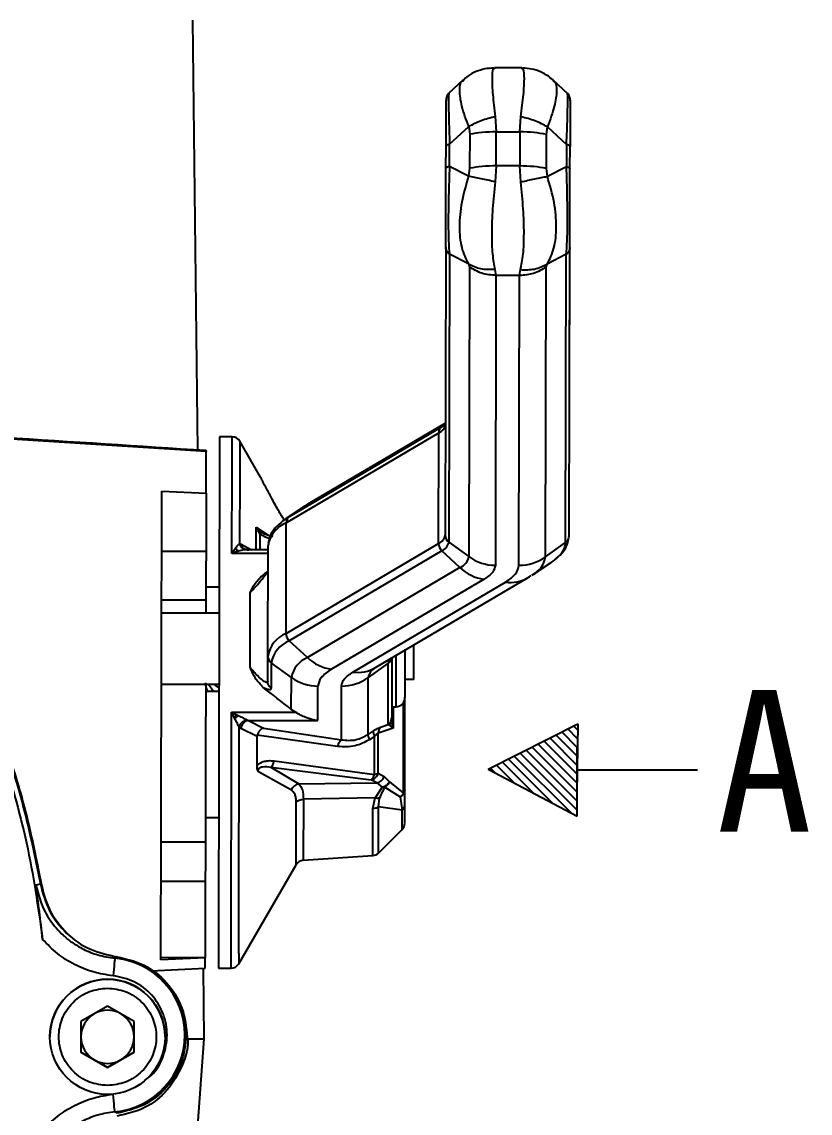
# Model space of a CAD drawing. Header units: millimetres. Extents: x 2223 to 4172, y 741 to 2119.
# Drawn here: x 2930.4 to 3019.4, y 1844.3 to 1967.5 of the extents above; entities that cross this region are included whole.
import ezdxf

# ---------------------------------------------------------------- set-up
doc = ezdxf.new("R2010")
doc.units = ezdxf.units.MM
doc.layers.add('AM_5', color=3, linetype='Continuous', lineweight=25)
doc.layers.add('文字', color=7, linetype='Continuous', lineweight=13)
doc.layers.add('layer 1', color=7, linetype='Continuous')
doc.styles.add('SLDTEXTSTYLE1', font='txt.shx', dxfattribs={"width": 0.7, "bigfont": 'gbcbig.shx'})
doc.styles.add('STYLE1', font='txt.shx', dxfattribs={"width": 0.8, "height": 3, "bigfont": 'hzdx.shx'})
doc.dimstyles.new('SLDDIMSTYLE12$0', dxfattribs={"dimtxt": 12, "dimasz": 10, "dimexe": 0, "dimexo": 0.0625, "dimgap": 0.875, "dimtad": 1, "dimdec": 1, "dimlfac": 1.8, "dimrnd": 1e-09, "dimzin": 12, "dimdsep": 46, "dimtxsty": 'SLDTEXTSTYLE1', "dimcen": 0.09, "dimdle": 8.16, "dimclrd": 3, "dimclre": 3, "dimadec": 0, "dimazin": 3, "dimtfac": 1, "dimtdec": 1, "dimtofl": 0, "dimtmove": 0, "dimatfit": 3, "dimfxl": 0, "dimfrac": 2, "dimtolj": 1, "dimlwd": 5, "dimlwe": 5, "dimarcsym": 0})

# ---------------------------------------------------------------- blocks, each defined once
blk = doc.blocks.new('*D44')
at = {"layer": 'AM_5', "color": 3, "lineweight": 5, "transparency": 16777216}
blk.add_line((2891.34, 2051.44), (3075.23, 2051.44), dxfattribs=at)
at = {"layer": 'AM_5', "color": 3, "linetype": 'Continuous', "lineweight": 5, "transparency": 16777216}
for p, q in [((3075.23, 2041.44), (3075.23, 1762.7)), ((2938.41, 1752.7), (3075.23, 1752.7))]:
    blk.add_line(p, q, dxfattribs=at)
at = {"layer": 'AM_5', "color": 3, "transparency": 16777216}
for points in [[(3073.57, 2041.44), (3076.9, 2041.44), (3075.23, 2051.44)], [(3073.57, 1762.7), (3076.9, 1762.7), (3075.23, 1752.7)]]:
    blk.add_solid(points, dxfattribs=at)
at = {"layer": 'Defpoints', "color": 0, "transparency": 16777216}
for p in [(2891.28, 2051.44), (2938.35, 1752.7), (3075.23, 1752.7)]:
    blk.add_point(p, dxfattribs=at)
at = {"layer": 'AM_5', "color": 0, "transparency": 16777216, "insert": (3068.36, 1902.07), "char_height": 12, "attachment_point": 5, "rotation": 90, "style": 'SLDTEXTSTYLE1'}
blk.add_mtext('\\A1;350', dxfattribs=at)

msp = doc.modelspace()

# ---------------------------------------------------------------- hatches: boundary and pattern name
at = {"layer": 'layer 1'}
h = msp.add_hatch(dxfattribs=at)
h.set_pattern_fill('ANSI31', color=256, scale=0.225, angle=90)
h.set_pattern_definition([(135, (1783.48094, -5234.5504), (-0.50513941, -0.50513941), [])])
h.paths.add_polyline_path([(2993.152, 1888.264), (2983.045, 1883.121), (2993.081, 1877.842), (2993.081, 1883.053)])

# ---------------------------------------------------------------- linework, layer by layer
at = {"color": 7, "linetype": 'Continuous', "lineweight": 25}
for p, q in [((2950.238, 1919.161), (2949.706, 1967.68)), ((2983.761, 1962.233), (2983.674, 1962.18)), ((2986.829, 1962.326), (2983.761, 1962.333)), ((2986.918, 1962.172), (2986.829, 1962.227)), ((2980.198, 1960.946), (2978.557, 1959.43)), ((2980.188, 1960.86), (2980.248, 1960.888)), ((2990.335, 1960.863), (2990.4, 1960.833)), ((2992.023, 1959.399), (2990.387, 1960.923)), ((2983.837, 1956.803), (2983.946, 1955.089)), ((2986.613, 1955.083), (2986.729, 1956.796)), ((2978.677, 1953.683), (2980.835, 1955.677)), ((2980.835, 1955.677), (2980.946, 1954.82)), ((2989.612, 1954.801), (2989.727, 1955.658)), ((2989.727, 1955.658), (2991.877, 1953.655)), ((2980.946, 1954.82), (2980.937, 1950.975)), ((2983.938, 1951.244), (2983.946, 1955.089)), ((2983.946, 1955.089), (2986.613, 1955.083)), ((2986.613, 1955.083), (2986.605, 1951.238)), ((2989.604, 1950.956), (2989.612, 1954.801)), ((2978.271, 1950.964), (2978.276, 1953.463)), ((2978.671, 1951.184), (2978.677, 1953.683)), ((2991.877, 1953.655), (2991.871, 1951.156)), ((2992.271, 1950.934), (2992.276, 1953.434)), ((2980.823, 1950.072), (2978.671, 1951.184)), ((2980.937, 1950.975), (2980.823, 1950.072)), ((2983.938, 1951.244), (2983.821, 1949.437)), ((2986.605, 1951.238), (2983.938, 1951.244)), ((2986.713, 1949.431), (2986.605, 1951.238)), ((2989.715, 1950.053), (2989.604, 1950.956)), ((2991.871, 1951.156), (2989.715, 1950.053)), ((2992.246, 1939.285), (2992.264, 1947.888)), ((2978.252, 1942.059), (2978.182, 1909.54)), ((2992.182, 1909.51), (2992.252, 1942.029)), ((2978.65, 1941.289), (2978.581, 1908.77)), ((2980.802, 1940.176), (2978.65, 1941.289)), ((2991.85, 1941.261), (2989.694, 1940.157)), ((2991.78, 1908.741), (2991.85, 1941.261)), ((2980.802, 1940.176), (2980.914, 1939.842)), ((2980.914, 1939.842), (2980.844, 1907.131)), ((2983.8, 1939.542), (2983.911, 1938.875)), ((2986.578, 1938.869), (2986.692, 1939.536)), ((2989.51, 1907.112), (2989.58, 1939.824)), ((2989.58, 1939.824), (2989.694, 1940.157)), ((2983.911, 1938.875), (2983.842, 1906.163)), ((2986.578, 1938.869), (2983.911, 1938.875)), ((2986.508, 1906.157), (2986.578, 1938.869)), ((2992.242, 1937.522), (2992.245, 1938.958)), ((2992.241, 1937.082), (2992.241, 1937.112)), ((2992.237, 1935.147), (2992.24, 1936.738)), ((2992.23, 1932.106), (2992.235, 1934.414)), ((2992.226, 1930.171), (2992.23, 1931.762)), ((2978.209, 1922.209), (2962.66, 1913.039)), ((2978.209, 1922.215), (2962.831, 1913.146)), ((2977.825, 1921.829), (2978.209, 1922.084)), ((2978.204, 1921.959), (2978.209, 1922.036)), ((2951.202, 1918.987), (2906.154, 1921.886)), ((2960.237, 1910.951), (2977.461, 1921.108)), ((2960.602, 1911.672), (2977.825, 1921.829)), ((2977.434, 1908.611), (2977.461, 1921.108)), ((2977.971, 1921.92), (2977.825, 1921.829)), ((2978.122, 1921.954), (2978.063, 1921.984)), ((2954.129, 1920.67), (2952.706, 1920.673)), ((2957.33, 1916.101), (2954.988, 1920.178)), ((2946.193, 1914.512), (2951.192, 1914.286)), ((2951.192, 1914.286), (2951.178, 1907.711)), ((2962.325, 1912.829), (2960.227, 1911.439)), ((2960.602, 1911.672), (2962.66, 1913.039)), ((2962.66, 1913.039), (2962.325, 1912.829)), ((2962.829, 1913.144), (2962.466, 1912.896)), ((2962.66, 1913.039), (2962.831, 1913.146)), ((2960.211, 1898.454), (2960.237, 1910.951)), ((2960.227, 1911.439), (2960.602, 1911.672)), ((2956.833, 1907.914), (2956.839, 1910.473)), ((2956.839, 1910.473), (2956.973, 1910.154)), ((2957.034, 1910.211), (2956.839, 1910.473)), ((2956.839, 1910.473), (2958.31, 1909.497)), ((2956.973, 1910.154), (2957.034, 1910.211)), ((2956.973, 1910.154), (2957.271, 1909.71)), ((2957.422, 1909.857), (2957.034, 1910.211)), ((2957.271, 1909.71), (2957.267, 1907.913)), ((2954.969, 1908.603), (2955.153, 1908.532)), ((2955.153, 1908.532), (2956.316, 1907.915)), ((2958.734, 1909.369), (2957.742, 1909.669)), ((2960.211, 1898.454), (2977.434, 1908.611)), ((2978.581, 1908.77), (2980.844, 1907.131)), ((2989.51, 1907.112), (2991.78, 1908.741)), ((2951.178, 1907.711), (2946.178, 1907.721)), ((2954.101, 1907.48), (2954.478, 1908.056)), ((2954.853, 1907.756), (2954.101, 1907.48)), ((2958.178, 1907.471), (2954.101, 1907.48)), ((2955.451, 1907.987), (2955.513, 1907.976)), ((2955.558, 1907.907), (2955.462, 1907.983)), ((2955.833, 1907.911), (2955.555, 1907.898)), ((2958.179, 1907.911), (2955.71, 1907.916)), ((2956.017, 1907.877), (2955.833, 1907.911)), ((2958.153, 1895.901), (2958.18, 1908.398)), ((2977.795, 1907.795), (2960.572, 1897.638)), ((2979.846, 1905.893), (2977.795, 1907.795)), ((2988.037, 1905.078), (2990.135, 1906.469)), ((2979.846, 1905.893), (2962.623, 1895.736)), ((2987.531, 1904.763), (2987.896, 1905.011)), ((2987.531, 1904.761), (2987.702, 1904.869)), ((2987.955, 1905.024), (2988.037, 1905.078)), ((2952.67, 1903.673), (2951.17, 1903.676)), ((2982.563, 1904.577), (2965.34, 1894.42)), ((2967.757, 1894.105), (2984.981, 1904.262)), ((2970.307, 1894.605), (2987.531, 1904.761)), ((2951.166, 1902.217), (2946.166, 1902.227)), ((2951.166, 1902.217), (2951.163, 1900.74)), ((2952.663, 1900.736), (2946.063, 1900.751)), ((2962.623, 1895.736), (2960.572, 1897.638)), ((2974.559, 1897.112), (2974.656, 1897.111)), ((2974.647, 1893.244), (2974.656, 1897.111)), ((2958.147, 1893.049), (2958.153, 1895.901)), ((2958.551, 1895.132), (2958.545, 1892.279)), ((2960.814, 1893.493), (2958.551, 1895.132)), ((2971.751, 1895.103), (2969.481, 1893.474)), ((2971.736, 1888.181), (2971.751, 1895.103)), ((2972.153, 1895.693), (2972.141, 1890.447)), ((2972.641, 1890.194), (2972.653, 1895.988)), ((2946.046, 1892.751), (2952.646, 1892.736)), ((2960.807, 1889.892), (2960.814, 1893.493)), ((2963.804, 1888.635), (2963.812, 1892.525)), ((2966.466, 1886.454), (2966.479, 1892.519)), ((2969.467, 1887.048), (2969.481, 1893.474)), ((2974.647, 1893.244), (2973.647, 1893.246)), ((2952.644, 1891.913), (2951.144, 1891.916)), ((2972.141, 1890.447), (2972.138, 1888.949)), ((2972.141, 1890.195), (2972.641, 1890.194)), ((2972.295, 1890.26), (2972.289, 1887.77)), ((2973.466, 1880.439), (2973.488, 1890.659)), ((2954, 1860.67), (2954.062, 1889.58)), ((2954.062, 1889.58), (2961.272, 1889.565)), ((2954.35, 1889.004), (2954.062, 1889.58)), ((2954.062, 1889.58), (2954.639, 1889.283)), ((2954.437, 1888.831), (2954.35, 1889.004)), ((2954.639, 1889.283), (2954.813, 1889.194)), ((2961.272, 1889.565), (2960.807, 1889.892)), ((2972.138, 1888.949), (2972.138, 1888.675)), ((2955.108, 1887.743), (2954.924, 1887.868)), ((2956.943, 1886.809), (2955.108, 1887.743)), ((2955.792, 1888.716), (2955.976, 1888.651)), ((2955.976, 1888.651), (2957.656, 1887.776)), ((2955.976, 1888.651), (2963.804, 1888.635)), ((2957.656, 1887.776), (2966.466, 1886.454)), ((2972.289, 1887.77), (2970.632, 1887.222)), ((2970.88, 1887.896), (2971.736, 1888.181)), ((2971.736, 1888.181), (2971.868, 1888.088)), ((2971.868, 1888.088), (2972.289, 1887.77)), ((2972.128, 1888.555), (2972.111, 1888.732)), ((2972.148, 1888.459), (2972.12, 1888.517)), ((2972.175, 1888.454), (2972.138, 1888.675)), ((2972.289, 1887.77), (2972.175, 1888.454)), ((2956.936, 1883.532), (2956.943, 1886.809)), ((2956.966, 1886.981), (2956.943, 1886.809)), ((2966.032, 1885.7), (2956.966, 1886.981)), ((2969.467, 1887.048), (2970.051, 1887.443)), ((2970.217, 1886.847), (2969.634, 1886.467)), ((2970.208, 1882.533), (2970.217, 1886.847)), ((2958.881, 1884.074), (2970.208, 1882.533)), ((2960.824, 1880.776), (2957.089, 1882.847)), ((2958.482, 1883.351), (2961.657, 1881.478)), ((2958.482, 1883.351), (2969.81, 1881.946)), ((2970.622, 1882.685), (2971.287, 1882.297)), ((2961.657, 1881.478), (2970.474, 1881.582)), ((2970.474, 1881.582), (2969.81, 1881.946)), ((2970.474, 1881.582), (2971.083, 1881.114)), ((2971.287, 1882.297), (2971.879, 1881.702)), ((2971.879, 1881.702), (2973.466, 1880.439)), ((2971.083, 1881.114), (2970.265, 1879.889)), ((2971.366, 1881.123), (2971.227, 1881.108)), ((2971.366, 1881.123), (2973.086, 1880.011)), ((2973.617, 1879.119), (2973.621, 1880.807)), ((2961.359, 1872.356), (2961.374, 1879.437)), ((2962.171, 1879.741), (2962.156, 1872.852)), ((2970.265, 1879.889), (2962.171, 1879.741)), ((2970.018, 1878.703), (2970.265, 1879.889)), ((2970.655, 1878.903), (2970.78, 1879.862)), ((2973.323, 1878.52), (2970.655, 1878.903)), ((2973.086, 1880.011), (2973.323, 1878.52)), ((2951.114, 1877.676), (2952.614, 1877.673)), ((2973.319, 1876.889), (2973.323, 1878.52)), ((2973.318, 1876.336), (2973.319, 1876.889)), ((2970.644, 1873.673), (2973.318, 1876.336)), ((2946.108, 1874.941), (2951.108, 1874.93)), ((2970.644, 1873.673), (2970.646, 1874.33)), ((2962.156, 1872.852), (2970.009, 1873.384)), ((2954.867, 1861.168), (2961.359, 1872.356)), ((2951.099, 1870.455), (2946.099, 1870.466)), ((2951.099, 1870.455), (2951.08, 1861.853)), ((2932.481, 1870.157), (2931.964, 1870.037)), ((2932.605, 1870.044), (2932.605, 1870.044)), ((2941.132, 1861.954), (2940.882, 1861.805)), ((2951.08, 1861.853), (2946.08, 1861.864)), ((2951.08, 1861.853), (2946.08, 1861.612)), ((2952.58, 1861.835), (2952.578, 1860.673)), ((2954.87, 1862.311), (2954.867, 1861.168)), ((2944.997, 1860.37), (2951.078, 1860.676)), ((2950.966, 1852.677), (2950.878, 1860.666)), ((2952.578, 1860.673), (2954, 1860.67)), ((2940.061, 1856.387), (2937.061, 1854.655)), ((2943.061, 1854.655), (2940.061, 1856.387)), ((2937.061, 1854.655), (2937.061, 1851.191)), ((2943.061, 1851.191), (2943.061, 1854.655)), ((2933.561, 1852.93), (2933.561, 1852.93)), ((2946.561, 1852.916), (2946.561, 1852.916)), ((2947.037, 1798.162), (2950.966, 1852.677)), ((2949.061, 1852.895), (2949.061, 1852.895)), ((2937.061, 1851.191), (2940.061, 1849.459)), ((2938.561, 1850.325), (2937.061, 1851.191)), ((2940.061, 1849.459), (2943.061, 1851.191)), ((2943.061, 1851.191), (2941.561, 1850.325)), ((2940.061, 1849.459), (2938.561, 1850.325)), ((2941.561, 1850.325), (2940.061, 1849.459)), ((2940.061, 1849.459), (2940.061, 1849.459)), ((2941.132, 1844.303), (2940.882, 1844.452))]:
    msp.add_line(p, q, dxfattribs=at)
at = {"color": 7, "linetype": 'Continuous', "lineweight": 25, "flags": 128}
for points in [[(2978.086, 1922.001), (2978.007, 1921.945), (2977.971, 1921.92)], [(2952.706, 1920.673), (2952.706, 1920.641), (2952.705, 1920.317), (2952.704, 1919.646), (2952.702, 1918.634), (2952.699, 1917.295), (2952.695, 1915.644), (2952.691, 1913.7), (2952.686, 1911.486), (2952.681, 1909.028), (2952.675, 1906.355), (2952.669, 1903.498), (2952.663, 1900.491), (2952.656, 1897.368), (2952.649, 1894.167), (2952.642, 1890.925), (2952.635, 1887.68), (2952.629, 1884.47), (2952.622, 1881.333), (2952.615, 1878.306), (2952.609, 1875.423), (2952.603, 1872.719), (2952.598, 1870.226), (2952.593, 1867.972), (2952.589, 1865.985), (2952.585, 1864.287), (2952.582, 1862.898), (2952.58, 1861.835)], [(2959.899, 1911.207), (2960.134, 1911.376), (2960.227, 1911.439)], [(2992.155, 1909.289), (2992.175, 1909.398), (2992.182, 1909.51)], [(2972.133, 1895.681), (2972.126, 1895.651), (2972.122, 1895.635)], [(2952.154, 1891.914), (2951.877, 1892.145), (2951.427, 1892.739)], [(2970.622, 1882.685), (2970.623, 1883.231), (2970.625, 1883.785), (2970.626, 1884.344), (2970.627, 1884.91), (2970.628, 1885.481), (2970.63, 1886.057), (2970.631, 1886.638), (2970.632, 1887.222)], [(2940.882, 1861.805), (2940.878, 1861.761), (2940.867, 1861.644), (2940.849, 1861.458), (2940.825, 1861.21), (2940.797, 1860.91), (2940.765, 1860.568), (2940.73, 1860.199), (2940.694, 1859.814)], [(2948.986, 1852.681), (2949.196, 1852.68), (2950.178, 1852.678), (2950.769, 1852.677), (2950.966, 1852.677)], [(2940.882, 1844.452), (2940.878, 1844.496), (2940.867, 1844.613), (2940.849, 1844.8), (2940.825, 1845.047), (2940.797, 1845.348), (2940.765, 1845.689), (2940.73, 1846.059), (2940.694, 1846.443)]]:
    msp.add_lwpolyline(points, dxfattribs=at)
at = {"color": 7, "linetype": 'Continuous', "lineweight": 25}
msp.add_circle((2940.061, 1852.923), 6.5, dxfattribs=at)
for centre, radius, start, end in [((2978.314, 1921.13), 0.854, 124.96394, 181.4796), ((2976.952, 1922.302), 1.298, 293.08147, 344.71047), ((2954.126, 1919.67), 1, 29.87752, 88.78166), ((2961.525, 1907.807), 3.397, 112.27537, 169.98802), ((2961.091, 1910.973), 0.854, 124.96424, 181.47959), ((2976.966, 1909.754), 1.235, 292.27534, 349.98804), ((2978.558, 1908.62), 1.124, 180.45492, 227.25342), ((2977.303, 1908.995), 1.297, 292.27555, 349.98754), ((2979.132, 1909.543), 0.95, 180.20287, 234.51476), ((2989.503, 1908.88), 2.281, 310.49638, 356.50834), ((2991.228, 1909.521), 0.956, 305.32842, 345.9426), ((2979.222, 1907.417), 1.647, 292.27534, 349.98804), ((2983.843, 1911.296), 5.133, 234.24005, 269.98181), ((2986.529, 1911.29), 5.133, 269.77321, 305.51496), ((2986.761, 1907.553), 2.785, 297.28452, 350.89381), ((2987.058, 1911.207), 5.649, 303.00168, 314.03972), ((2983.272, 1909.504), 4.978, 226.51011, 261.8155), ((2985.534, 1908.196), 3.973, 261.99352, 300.1682), ((2961.498, 1895.311), 3.397, 112.27534, 169.98804), ((2961.836, 1894.552), 3.335, 112.27534, 169.98804), ((2961.334, 1898.463), 1.124, 180.45496, 227.25325), ((2959.103, 1895.905), 0.95, 180.20285, 234.51412), ((2963.754, 1892.974), 2.985, 112.27534, 169.98804), ((2966.049, 1899.348), 4.978, 226.51012, 261.8155), ((2971.195, 1895.886), 0.96, 305.41486, 344.83941), ((2972.529, 1895.078), 0.779, 142.71658, 178.13099), ((2968.311, 1898.04), 3.973, 261.99352, 300.1682), ((2971.009, 1893.227), 1.547, 116.74671, 170.79661), ((2963.814, 1897.658), 5.133, 234.24006, 269.98181), ((2966.499, 1897.652), 5.133, 269.77306, 305.51487), ((2972.643, 1891.194), 1, 269.87751, 359.87751), ((2971.572, 1887.259), 0.941, 137.39243, 182.2552), ((2972.613, 1877.044), 1, 314.87872, 359.87751), ((2962.224, 1871.854), 1, 93.87747, 149.87695), ((2969.939, 1874.382), 1, 274.41022, 314.87938), ((2940.061, 1853.129), 8.715, 275.40246, 84.59754), ((2954.002, 1861.67), 1, 269.87751, 329.8775), ((2940.061, 1852.923), 6.5, 359.93876, 179.93876), ((2940.061, 1852.923), 3, 120, 180), ((2940.061, 1852.923), 3, 60, 120), ((2940.061, 1852.923), 3, 0, 60), ((2940.061, 1852.923), 3, 180, 240), ((2940.061, 1852.923), 3, 300, 0), ((2940.061, 1852.923), 3, 240, 300)]:
    msp.add_arc(centre, radius, start, end, dxfattribs=at)
msp.add_ellipse((2948.808, 1890.681), major_axis=(39.739, -29.602), ratio=0.1347016, start_param=1.3656679, end_param=1.4483144, dxfattribs=at)
for points, knots in [([(2983.676, 1962.29), (2983.335, 1962.272), (2982.645, 1962.236), (2981.651, 1961.913), (2980.799, 1961.468), (2980.354, 1961.059), (2980.166, 1960.886)], [0, 0, 0, 0, 0.2636482, 0.533255, 0.8030343, 1, 1, 1, 1]), ([(2983.674, 1962.18), (2983.635, 1962.173), (2983.497, 1962.146), (2983.444, 1961.169), (2983.522, 1959.391), (2983.731, 1957.675), (2983.837, 1956.803)], [0, 0, 0, 0, 0.11605385, 0.4072247, 0.69857038, 1, 1, 1, 1]), ([(2986.729, 1956.796), (2986.839, 1957.668), (2987.056, 1959.383), (2987.141, 1961.16), (2987.093, 1962.135), (2986.956, 1962.164), (2986.918, 1962.172)], [0, 0, 0, 0, 0.30235279, 0.59460149, 0.88666372, 1, 1, 1, 1]), ([(2990.423, 1960.859), (2990.235, 1961.033), (2989.791, 1961.445), (2988.94, 1961.894), (2987.947, 1962.221), (2987.257, 1962.261), (2986.916, 1962.281)], [0, 0, 0, 0, 0.1977901, 0.4672889, 0.7366185, 1, 1, 1, 1]), ([(2980.835, 1955.677), (2980.543, 1956.481), (2979.97, 1958.064), (2979.775, 1959.777), (2979.859, 1960.733), (2980.153, 1960.847), (2980.188, 1960.86)], [0, 0, 0, 0, 0.3251035, 0.63959, 0.9563205, 1, 1, 1, 1]), ([(2990.4, 1960.833), (2990.436, 1960.819), (2990.726, 1960.703), (2990.803, 1959.749), (2990.602, 1958.041), (2990.022, 1956.461), (2989.727, 1955.658)], [0, 0, 0, 0, 0.0437585, 0.3588199, 0.6740807, 1, 1, 1, 1]), ([(2978.56, 1959.423), (2978.548, 1959.413), (2978.478, 1959.35), (2978.39, 1959.197), (2978.303, 1958.978), (2978.292, 1958.823), (2978.287, 1958.746)], [0, 0, 0, 0, 0.0623363, 0.3776324, 0.693034, 1, 1, 1, 1]), ([(2978.614, 1959.364), (2978.606, 1959.394), (2978.569, 1959.532), (2978.552, 1958.671), (2978.576, 1956.71), (2978.641, 1954.744), (2978.677, 1953.683)], [0, 0, 0, 0, 0.0799609, 0.3699951, 0.6599223, 1, 1, 1, 1]), ([(2991.877, 1953.655), (2991.916, 1954.707), (2991.99, 1956.664), (2992.022, 1958.629), (2992.01, 1959.501), (2991.971, 1959.362), (2991.963, 1959.331)], [0, 0, 0, 0, 0.3373309, 0.6273478, 0.9171835, 1, 1, 1, 1]), ([(2992.287, 1958.716), (2992.283, 1958.793), (2992.273, 1958.948), (2992.187, 1959.168), (2992.1, 1959.32), (2992.031, 1959.383), (2992.02, 1959.393)], [0, 0, 0, 0, 0.3080927, 0.6246521, 0.9411056, 1, 1, 1, 1]), ([(2978.276, 1953.463), (2978.278, 1954.443), (2978.281, 1955.841), (2978.284, 1957.236), (2978.286, 1957.996), (2978.287, 1958.482), (2978.287, 1958.776), (2978.287, 1958.676), (2978.287, 1958.641)], [0, 0, 0, 0, 0.3430655, 0.489647, 0.6330797, 0.7764735, 0.9232465, 1, 1, 1, 1]), ([(2992.287, 1958.608), (2992.287, 1958.643), (2992.287, 1958.745), (2992.287, 1958.445), (2992.286, 1957.955), (2992.284, 1957.19), (2992.281, 1955.797), (2992.278, 1954.405), (2992.276, 1953.434)], [0, 0, 0, 0, 0.0793091, 0.2259045, 0.3693521, 0.5127847, 0.6595677, 1, 1, 1, 1]), ([(2983.837, 1956.803), (2983.293, 1956.663), (2982.206, 1956.385), (2981.292, 1955.913), (2980.835, 1955.677)], [0, 0, 0, 0, 0.5000023, 1, 1, 1, 1]), ([(2989.727, 1955.658), (2989.271, 1955.896), (2988.359, 1956.372), (2987.272, 1956.655), (2986.729, 1956.796)], [0, 0, 0, 0, 0.4999977, 1, 1, 1, 1]), ([(2978.252, 1942.059), (2978.252, 1942.435), (2978.254, 1942.974), (2978.256, 1944.306), (2978.259, 1945.382), (2978.261, 1946.595), (2978.265, 1948.48), (2978.269, 1949.942), (2978.271, 1950.964)], [0, 0, 0, 0, 0.2713523, 0.38737, 0.5008964, 0.614411, 0.7305771, 1, 1, 1, 1]), ([(2978.671, 1951.184), (2978.632, 1950.062), (2978.558, 1947.976), (2978.521, 1944.983), (2978.546, 1942.555), (2978.614, 1941.733), (2978.65, 1941.289)], [0, 0, 0, 0, 0.2683795, 0.4991161, 0.72970851, 1, 1, 1, 1]), ([(2991.85, 1941.261), (2991.888, 1941.7), (2991.959, 1942.517), (2991.995, 1944.929), (2991.971, 1947.929), (2991.906, 1950.024), (2991.871, 1951.156)], [0, 0, 0, 0, 0.2680966, 0.4988227, 0.7294637, 1, 1, 1, 1]), ([(2992.252, 1942.029), (2992.252, 1942.402), (2992.254, 1942.936), (2992.256, 1944.258), (2992.259, 1945.332), (2992.261, 1946.542), (2992.265, 1948.433), (2992.268, 1949.904), (2992.271, 1950.934)], [0, 0, 0, 0, 0.2691806, 0.3853625, 0.4988695, 0.6124074, 0.7284377, 1, 1, 1, 1]), ([(2980.823, 1950.072), (2980.53, 1949.09), (2979.953, 1947.158), (2979.719, 1944.356), (2979.942, 1941.878), (2980.512, 1940.75), (2980.802, 1940.176)], [0, 0, 0, 0, 0.2541677, 0.5000156, 0.7457168, 1, 1, 1, 1]), ([(2983.821, 1949.437), (2983.282, 1949.565), (2982.195, 1949.823), (2981.282, 1949.988), (2980.823, 1950.072)], [0, 0, 0, 0, 0.4968676, 1, 1, 1, 1]), ([(2983.821, 1949.437), (2983.711, 1948.416), (2983.495, 1946.409), (2983.402, 1943.578), (2983.484, 1941.13), (2983.694, 1940.078), (2983.8, 1939.542)], [0, 0, 0, 0, 0.2542602, 0.5000155, 0.7456229, 1, 1, 1, 1]), ([(2986.692, 1939.536), (2986.801, 1940.071), (2987.016, 1941.122), (2987.108, 1943.57), (2987.027, 1946.401), (2986.819, 1948.41), (2986.713, 1949.431)], [0, 0, 0, 0, 0.2543723, 0.4999845, 0.7457353, 1, 1, 1, 1]), ([(2986.713, 1949.431), (2987.257, 1949.558), (2988.345, 1949.81), (2989.258, 1949.972), (2989.715, 1950.053)], [0, 0, 0, 0, 0.50000083, 1, 1, 1, 1]), ([(2989.694, 1940.157), (2989.984, 1940.725), (2990.559, 1941.849), (2990.795, 1944.326), (2990.572, 1947.135), (2990.004, 1949.069), (2989.715, 1950.053)], [0, 0, 0, 0, 0.2523714, 0.4999867, 0.7458393, 1, 1, 1, 1]), ([(2983.8, 1939.542), (2983.257, 1939.527), (2982.17, 1939.497), (2981.258, 1939.95), (2980.802, 1940.176)], [0, 0, 0, 0, 0.49999995, 1, 1, 1, 1]), ([(2986.692, 1939.536), (2987.232, 1939.519), (2988.319, 1939.484), (2989.234, 1939.932), (2989.694, 1940.158)], [0, 0, 0, 0, 0.4968674, 1, 1, 1, 1]), ([(2992.233, 1933.205), (2992.233, 1933.31), (2992.234, 1933.581), (2992.235, 1934.125), (2992.236, 1934.666), (2992.236, 1934.779)], [0, 0, 0, 0, 0.3316011, 0.8605175, 1, 1, 1, 1]), ([(2992.232, 1933.016), (2992.232, 1933.011), (2992.232, 1932.995), (2992.233, 1933.121), (2992.233, 1933.205)], [0, 0, 0, 0, 0.3310024, 1, 1, 1, 1]), ([(2951.203, 1919.099), (2943.592, 1919.591), (2928.547, 1920.562), (2913.5, 1921.505), (2906.066, 1921.971)], [0, 0, 0, 0, 0.5059249, 1, 1, 1, 1]), ([(2954.101, 1907.48), (2954.104, 1908.885), (2954.11, 1911.695), (2954.117, 1915.121), (2954.123, 1917.843), (2954.127, 1919.676), (2954.129, 1920.619), (2954.129, 1920.572), (2954.128, 1920.555)], [0, 0, 0, 0, 0.1799587, 0.3599173, 0.539876, 0.7198347, 0.8997934, 1, 1, 1, 1]), ([(2954.993, 1920.13), (2954.993, 1920.142), (2954.994, 1920.246), (2954.993, 1919.814), (2954.991, 1918.794), (2954.987, 1917.085), (2954.982, 1914.795), (2954.976, 1911.99), (2954.971, 1909.732), (2954.969, 1908.603)], [0, 0, 0, 0, 0.0217233, 0.1847696, 0.3478159, 0.5108621, 0.6739081, 0.8369541, 1, 1, 1, 1]), ([(2951.203, 1919.09), (2951.203, 1919.092), (2951.203, 1919.097), (2951.202, 1919.028), (2951.202, 1918.987)], [0, 0, 0, 0, 0.41241456, 1, 1, 1, 1]), ([(2910.114, 1917.499), (2911.675, 1915.677), (2915.615, 1911.077), (2920.406, 1903.572), (2924.778, 1895.292), (2928.106, 1887.294), (2930.837, 1878.857), (2932.012, 1873.003), (2932.605, 1870.044)], [0, 0, 0, 0, 0.1352933, 0.3415257, 0.5005703, 0.6633309, 0.8298076, 1, 1, 1, 1]), ([(2960.021, 1911.23), (2959.948, 1911.349), (2959.641, 1911.852), (2959.155, 1912.698), (2958.557, 1913.772), (2958.018, 1914.779), (2957.571, 1915.638), (2957.34, 1916.087), (2957.33, 1916.097), (2957.328, 1916.1)], [0, 0, 0, 0, 0.0645029, 0.2723656, 0.3928511, 0.5848746, 0.7776318, 0.9511742, 1, 1, 1, 1]), ([(2959.99, 1911.275), (2959.496, 1910.862), (2958.503, 1910.033), (2958.306, 1909.091), (2958.207, 1908.619)], [0, 0, 0, 0, 0.4978748, 1, 1, 1, 1]), ([(2957.422, 1909.857), (2957.41, 1909.85), (2957.384, 1909.837), (2957.309, 1909.753), (2957.271, 1909.71)], [0, 0, 0, 0, 0.4911669, 1, 1, 1, 1]), ([(2957.271, 1909.71), (2957.379, 1909.639), (2957.608, 1909.487), (2958.001, 1909.304), (2958.274, 1909.239), (2958.417, 1909.205)], [0, 0, 0, 0, 0.29699943, 0.63236881, 1, 1, 1, 1]), ([(2957.752, 1909.668), (2957.73, 1909.677), (2957.623, 1909.726), (2957.512, 1909.799), (2957.422, 1909.857)], [0, 0, 0, 0, 0.2007968, 1, 1, 1, 1]), ([(2954.478, 1908.056), (2954.578, 1908.191), (2954.754, 1908.429), (2954.904, 1908.551), (2954.969, 1908.603)], [0, 0, 0, 0, 0.56842111, 1, 1, 1, 1]), ([(2955.833, 1907.911), (2955.738, 1907.916), (2955.543, 1907.927), (2955.28, 1908.076), (2955.07, 1908.306), (2955.002, 1908.506), (2954.969, 1908.603)], [0, 0, 0, 0, 0.2432277, 0.5000045, 0.7567789, 1, 1, 1, 1]), ([(2956.017, 1907.877), (2955.919, 1907.873), (2955.715, 1907.865), (2955.445, 1908), (2955.237, 1908.227), (2955.18, 1908.433), (2955.153, 1908.532)], [0, 0, 0, 0, 0.2423329, 0.4999383, 0.7575772, 1, 1, 1, 1]), ([(2990.371, 1906.633), (2990.866, 1907.045), (2991.859, 1907.875), (2992.056, 1908.816), (2992.155, 1909.289)], [0, 0, 0, 0, 0.4978748, 1, 1, 1, 1]), ([(2954.853, 1907.756), (2954.787, 1907.793), (2954.655, 1907.868), (2954.537, 1907.993), (2954.478, 1908.056)], [0, 0, 0, 0, 0.4999991, 1, 1, 1, 1]), ([(2955.555, 1907.898), (2955.516, 1907.896), (2955.302, 1907.89), (2955.055, 1907.816), (2954.853, 1907.756)], [0, 0, 0, 0, 0.18422448, 1, 1, 1, 1]), ([(2956.168, 1903.071), (2956.449, 1903.376), (2956.951, 1903.921), (2957.55, 1904.626), (2957.882, 1905.049), (2958.046, 1905.276), (2958.099, 1905.372), (2958.122, 1905.413)], [0, 0, 0, 0, 0.3800989, 0.6787149, 0.8002606, 0.9135692, 1, 1, 1, 1]), ([(2958.128, 1905.413), (2958.075, 1905.392), (2957.964, 1905.346), (2957.636, 1905.059), (2957.35, 1904.823), (2957.221, 1904.716)], [0, 0, 0, 0, 0.33709153, 0.70193864, 1, 1, 1, 1]), ([(2958.122, 1905.413), (2958.129, 1905.423), (2958.17, 1905.492), (2958.172, 1905.521), (2958.174, 1905.545)], [0, 0, 0, 0, 0.1498455, 1, 1, 1, 1]), ([(2956.168, 1903.071), (2956.36, 1903.483), (2956.635, 1904.078), (2957.113, 1904.536), (2957.259, 1904.676)], [0, 0, 0, 0, 0.69406746, 1, 1, 1, 1]), ([(2973.621, 1880.807), (2973.623, 1881.746), (2973.627, 1883.656), (2973.634, 1887.195), (2973.642, 1890.906), (2973.649, 1894.141), (2973.653, 1895.896), (2973.654, 1896.557)], [0, 0, 0, 0, 0.2139671, 0.435408, 0.656849, 0.8708161, 1, 1, 1, 1]), ([(2973.643, 1891.192), (2973.643, 1891.265), (2973.643, 1891.378), (2973.645, 1892.064), (2973.646, 1892.774), (2973.648, 1893.655), (2973.651, 1894.935), (2973.653, 1896), (2973.655, 1896.692)], [0, 0, 0, 0, 0.2394568, 0.3683607, 0.5, 0.6316393, 0.7605432, 1, 1, 1, 1]), ([(2957.621, 1892.377), (2957.336, 1892.679), (2956.712, 1893.339), (2956.348, 1894.168), (2956.15, 1894.618)], [0, 0, 0, 0, 0.45684715, 1, 1, 1, 1]), ([(2958.097, 1892.943), (2958.074, 1892.932), (2958.02, 1892.909), (2957.856, 1892.975), (2957.526, 1893.191), (2956.929, 1893.734), (2956.43, 1894.301), (2956.15, 1894.618)], [0, 0, 0, 0, 0.08806886, 0.20113842, 0.32241757, 0.62070553, 1, 1, 1, 1]), ([(2970.316, 1894.612), (2970.302, 1894.603), (2970.284, 1894.591), (2970.31, 1894.606), (2970.316, 1894.609)], [0, 0, 0, 0, 0.7721606, 1, 1, 1, 1]), ([(2951.146, 1892.572), (2951.145, 1892.148), (2951.141, 1890.419), (2951.135, 1887.312), (2951.126, 1883.494), (2951.119, 1880.035), (2951.113, 1877.045), (2951.11, 1875.635), (2951.108, 1874.93)], [0, 0, 0, 0, 0.0609827, 0.2487861, 0.4365896, 0.6243931, 0.8121965, 1, 1, 1, 1]), ([(2951.386, 1891.915), (2951.32, 1892.042), (2951.162, 1892.348), (2951.17, 1892.683), (2951.174, 1892.88)], [0, 0, 0, 0, 0.413162, 1, 1, 1, 1]), ([(2952.645, 1892.324), (2952.612, 1892.34), (2952.458, 1892.414), (2952.281, 1892.556), (2952.166, 1892.698), (2952.134, 1892.738)], [0, 0, 0, 0, 0.1638544, 0.7694326, 1, 1, 1, 1]), ([(2958.147, 1893.049), (2958.145, 1893.003), (2958.143, 1892.951), (2958.103, 1892.944), (2958.097, 1892.943)], [0, 0, 0, 0, 0.8613584, 1, 1, 1, 1]), ([(2958.179, 1892.812), (2958.177, 1892.817), (2958.148, 1892.892), (2958.148, 1892.973), (2958.147, 1893.049)], [0, 0, 0, 0, 0.0712594, 1, 1, 1, 1]), ([(2958.545, 1892.279), (2958.487, 1892.328), (2958.37, 1892.425), (2958.244, 1892.61), (2958.2, 1892.746), (2958.179, 1892.812)], [0, 0, 0, 0, 0.3420823, 0.6841646, 1, 1, 1, 1]), ([(2957.621, 1892.377), (2957.761, 1892.312), (2958.034, 1892.185), (2958.323, 1892.117), (2958.511, 1892.138), (2958.533, 1892.231), (2958.545, 1892.279)], [0, 0, 0, 0, 0.2643449, 0.5180732, 0.7521058, 1, 1, 1, 1]), ([(2954.35, 1889.004), (2954.396, 1889.053), (2954.49, 1889.15), (2954.589, 1889.239), (2954.639, 1889.283)], [0, 0, 0, 0, 0.5, 1, 1, 1, 1]), ([(2954.813, 1889.194), (2954.749, 1889.139), (2954.617, 1889.027), (2954.498, 1888.897), (2954.437, 1888.831)], [0, 0, 0, 0, 0.4869219, 1, 1, 1, 1]), ([(2954.924, 1887.868), (2954.856, 1888.001), (2954.707, 1888.293), (2954.532, 1888.641), (2954.437, 1888.831)], [0, 0, 0, 0, 0.4544713, 1, 1, 1, 1]), ([(2954.813, 1889.194), (2954.992, 1889.104), (2955.34, 1888.928), (2955.644, 1888.785), (2955.792, 1888.716)], [0, 0, 0, 0, 0.5125457, 1, 1, 1, 1]), ([(2963.804, 1888.635), (2963.8, 1888.635), (2963.352, 1888.692), (2962.485, 1888.899), (2961.666, 1889.349), (2961.272, 1889.565)], [0, 0, 0, 0, 0.0050146, 0.5222206, 1, 1, 1, 1]), ([(2954.87, 1862.311), (2954.871, 1862.777), (2954.873, 1863.71), (2954.877, 1865.881), (2954.883, 1868.56), (2954.89, 1871.745), (2954.898, 1875.349), (2954.906, 1879.297), (2954.915, 1883.494), (2954.921, 1886.41), (2954.924, 1887.868)], [0, 0, 0, 0, 0.1249998, 0.2499997, 0.3749996, 0.4999996, 0.6249996, 0.7499997, 0.8749998, 1, 1, 1, 1]), ([(2954.924, 1887.868), (2954.958, 1887.965), (2955.027, 1888.163), (2955.237, 1888.424), (2955.502, 1888.627), (2955.697, 1888.687), (2955.792, 1888.716)], [0, 0, 0, 0, 0.2432193, 0.4999892, 0.7567655, 1, 1, 1, 1]), ([(2955.976, 1888.651), (2955.877, 1888.627), (2955.674, 1888.575), (2955.403, 1888.361), (2955.194, 1888.073), (2955.136, 1887.851), (2955.108, 1887.743)], [0, 0, 0, 0, 0.2423132, 0.4999118, 0.7575586, 1, 1, 1, 1]), ([(2957.656, 1887.776), (2957.656, 1887.775), (2957.654, 1887.775), (2957.648, 1887.773), (2957.63, 1887.768), (2957.559, 1887.744), (2957.421, 1887.673), (2957.235, 1887.508), (2957.066, 1887.265), (2956.998, 1887.071), (2956.966, 1886.981)], [0, 0, 0, 0, 0.0021587, 0.0060527, 0.0190753, 0.0664028, 0.2502171, 0.5000718, 0.7657091, 1, 1, 1, 1]), ([(2970.051, 1887.443), (2970.216, 1887.55), (2970.53, 1887.754), (2970.767, 1887.85), (2970.88, 1887.896)], [0, 0, 0, 0, 0.5248892, 1, 1, 1, 1]), ([(2971.868, 1888.088), (2971.908, 1888.128), (2971.987, 1888.21), (2972.071, 1888.356), (2972.127, 1888.512), (2972.134, 1888.621), (2972.138, 1888.675)], [0, 0, 0, 0, 0.24464624, 0.49574916, 0.74903382, 1, 1, 1, 1]), ([(2969.634, 1886.467), (2969.097, 1886.189), (2967.933, 1885.584), (2966.698, 1885.659), (2966.032, 1885.7)], [0, 0, 0, 0, 0.4609247, 1, 1, 1, 1]), ([(2966.466, 1886.454), (2966.422, 1886.425), (2966.333, 1886.367), (2966.208, 1886.19), (2966.101, 1885.964), (2966.055, 1885.787), (2966.032, 1885.7)], [0, 0, 0, 0, 0.2450812, 0.5000044, 0.7549251, 1, 1, 1, 1]), ([(2966.466, 1886.454), (2967.018, 1886.399), (2968.031, 1886.297), (2969.018, 1886.813), (2969.467, 1887.048)], [0, 0, 0, 0, 0.5442934, 1, 1, 1, 1]), ([(2969.467, 1887.048), (2969.463, 1887.018), (2969.455, 1886.958), (2969.485, 1886.819), (2969.542, 1886.654), (2969.604, 1886.529), (2969.634, 1886.467)], [0, 0, 0, 0, 0.24689639, 0.50039929, 0.75369434, 1, 1, 1, 1]), ([(2970.051, 1887.443), (2970.046, 1887.412), (2970.037, 1887.35), (2970.066, 1887.207), (2970.124, 1887.038), (2970.186, 1886.91), (2970.217, 1886.847)], [0, 0, 0, 0, 0.2465016, 0.5, 0.7534984, 1, 1, 1, 1]), ([(2970.632, 1887.222), (2970.606, 1887.209), (2970.551, 1887.182), (2970.408, 1887.065), (2970.296, 1886.938), (2970.217, 1886.847)], [0, 0, 0, 0, 0.2120064, 0.4434905, 1, 1, 1, 1]), ([(2956.936, 1883.532), (2957.034, 1883.629), (2957.242, 1883.834), (2957.685, 1884.018), (2958.244, 1884.124), (2958.654, 1884.092), (2958.881, 1884.074)], [0, 0, 0, 0, 0.1823359, 0.3887892, 0.661241, 1, 1, 1, 1]), ([(2958.482, 1883.351), (2958.523, 1883.38), (2958.608, 1883.439), (2958.722, 1883.608), (2958.819, 1883.823), (2958.861, 1883.991), (2958.881, 1884.074)], [0, 0, 0, 0, 0.2454954, 0.5, 0.7545046, 1, 1, 1, 1]), ([(2957.089, 1882.847), (2957.043, 1882.947), (2956.956, 1883.131), (2956.942, 1883.406), (2956.936, 1883.532)], [0, 0, 0, 0, 0.5416835, 1, 1, 1, 1]), ([(2957.089, 1882.847), (2957.084, 1882.881), (2957.074, 1882.947), (2957.082, 1883.051), (2957.116, 1883.152), (2957.178, 1883.24), (2957.259, 1883.308), (2957.389, 1883.377), (2957.82, 1883.487), (2958.183, 1883.412), (2958.482, 1883.351)], [0, 0, 0, 0, 0.0568929, 0.1087605, 0.1566899, 0.2041437, 0.2548575, 0.3103406, 0.4336006, 1, 1, 1, 1]), ([(2970.208, 1882.533), (2970.29, 1882.553), (2970.454, 1882.591), (2970.566, 1882.654), (2970.622, 1882.685)], [0, 0, 0, 0, 0.5, 1, 1, 1, 1]), ([(2961.657, 1881.478), (2961.569, 1881.458), (2961.389, 1881.417), (2961.145, 1881.257), (2960.942, 1881.04), (2960.863, 1880.862), (2960.824, 1880.776)], [0, 0, 0, 0, 0.2446204, 0.4999949, 0.7553723, 1, 1, 1, 1]), ([(2961.657, 1881.478), (2961.812, 1881.288), (2962.107, 1880.927), (2962.15, 1880.122), (2962.171, 1879.741)], [0, 0, 0, 0, 0.5262167, 1, 1, 1, 1]), ([(2969.81, 1881.946), (2969.848, 1881.97), (2969.927, 1882.018), (2970.037, 1882.153), (2970.135, 1882.324), (2970.184, 1882.464), (2970.208, 1882.533)], [0, 0, 0, 0, 0.2434778, 0.49574128, 0.75022047, 1, 1, 1, 1]), ([(2969.81, 1881.946), (2969.896, 1881.968), (2970.028, 1882.001), (2970.171, 1882.087), (2970.24, 1882.137), (2970.274, 1882.165), (2970.29, 1882.179), (2970.299, 1882.187), (2970.304, 1882.191), (2970.306, 1882.193), (2970.306, 1882.194), (2970.306, 1882.194), (2970.306, 1882.194), (2970.306, 1882.194)], [0, 0, 0, 0, 0.4878415, 0.7421687, 0.8707162, 0.9351657, 0.9674126, 0.9835388, 0.9955544, 0.9987325, 0.9996036, 0.9998609, 1, 1, 1, 1]), ([(2970.474, 1881.582), (2970.56, 1881.604), (2970.735, 1881.647), (2970.974, 1881.811), (2971.172, 1882.031), (2971.249, 1882.21), (2971.287, 1882.297)], [0, 0, 0, 0, 0.2440114, 0.4991729, 0.7547749, 1, 1, 1, 1]), ([(2971.083, 1881.114), (2971.165, 1881.136), (2971.329, 1881.18), (2971.539, 1881.306), (2971.736, 1881.476), (2971.825, 1881.617), (2971.879, 1881.702)], [0, 0, 0, 0, 0.25004, 0.5000807, 0.7004278, 1, 1, 1, 1]), ([(2971.879, 1881.702), (2971.819, 1881.581), (2971.698, 1881.34), (2971.477, 1881.195), (2971.366, 1881.123)], [0, 0, 0, 0, 0.5000043, 1, 1, 1, 1]), ([(2961.374, 1879.437), (2961.366, 1879.598), (2961.351, 1879.922), (2961.197, 1880.439), (2960.974, 1880.641), (2960.824, 1880.776)], [0, 0, 0, 0, 0.2478447, 0.4971114, 1, 1, 1, 1]), ([(2970.78, 1879.862), (2970.887, 1880.106), (2971.064, 1880.51), (2971.252, 1880.873), (2971.334, 1881.047), (2971.357, 1881.102), (2971.366, 1881.123)], [0, 0, 0, 0, 0.5043385, 0.8341109, 0.9378515, 1, 1, 1, 1]), ([(2971.227, 1881.108), (2971.226, 1881.108), (2971.225, 1881.108), (2971.222, 1881.108), (2971.215, 1881.108), (2971.199, 1881.108), (2971.155, 1881.108), (2971.114, 1881.111), (2971.083, 1881.114)], [0, 0, 0, 0, 0.0073615, 0.0208826, 0.0663986, 0.1545232, 0.3592931, 1, 1, 1, 1]), ([(2973.086, 1880.011), (2973.163, 1880.07), (2973.319, 1880.187), (2973.417, 1880.355), (2973.466, 1880.439)], [0, 0, 0, 0, 0.5000005, 1, 1, 1, 1]), ([(2973.441, 1880.293), (2973.438, 1880.289), (2973.43, 1880.279), (2973.407, 1880.249), (2973.359, 1880.194), (2973.256, 1880.103), (2973.154, 1880.048), (2973.086, 1880.011)], [0, 0, 0, 0, 0.03078114, 0.08287584, 0.25102284, 0.50099778, 1, 1, 1, 1]), ([(2973.621, 1880.807), (2973.612, 1880.714), (2973.594, 1880.536), (2973.502, 1880.37), (2973.445, 1880.299), (2973.441, 1880.293)], [0, 0, 0, 0, 0.50030119, 0.95886689, 1, 1, 1, 1]), ([(2970.78, 1879.862), (2970.703, 1879.851), (2970.546, 1879.831), (2970.359, 1879.869), (2970.265, 1879.889)], [0, 0, 0, 0, 0.4978424, 1, 1, 1, 1]), ([(2970.646, 1874.33), (2970.647, 1874.841), (2970.649, 1875.862), (2970.653, 1877.889), (2970.655, 1878.903)], [0, 0, 0, 0, 0.5000002, 1, 1, 1, 1]), ([(2973.613, 1877.137), (2973.613, 1877.115), (2973.613, 1877.043), (2973.614, 1877.672), (2973.616, 1878.644), (2973.617, 1879.119)], [0, 0, 0, 0, 0.1820669, 0.6002821, 1, 1, 1, 1]), ([(2970.006, 1873.425), (2970.006, 1873.412), (2970.006, 1873.219), (2970.008, 1873.966), (2970.011, 1875.653), (2970.016, 1877.686), (2970.018, 1878.703)], [0, 0, 0, 0, 0.0247287, 0.3498191, 0.6749096, 1, 1, 1, 1]), ([(2932.735, 1863.918), (2932.615, 1864.986), (2932.374, 1867.133), (2932.101, 1869.066), (2931.964, 1870.037)], [0, 0, 0, 0, 0.4975573, 1, 1, 1, 1]), ([(2931.964, 1870.037), (2932.239, 1869.003), (2932.61, 1867.611), (2933.565, 1866.076), (2934.243, 1865.196), (2935.058, 1864.357), (2936.077, 1863.531), (2937.388, 1862.748), (2939.017, 1862.086), (2940.241, 1861.902), (2940.882, 1861.805)], [0, 0, 0, 0, 0.2442896, 0.3290361, 0.4144899, 0.500125, 0.5979924, 0.7157703, 0.8510724, 1, 1, 1, 1]), ([(2932.481, 1870.157), (2932.762, 1869.124), (2933.324, 1867.063), (2935.342, 1864.519), (2937.991, 1862.637), (2940.084, 1862.182), (2941.132, 1861.954)], [0, 0, 0, 0, 0.2500466, 0.4994486, 0.7493959, 1, 1, 1, 1]), ([(2932.605, 1870.044), (2932.874, 1869.005), (2933.402, 1866.959), (2934.802, 1865.378), (2935.492, 1864.599)], [0, 0, 0, 0, 0.507606, 1, 1, 1, 1]), ([(2940.694, 1859.814), (2939.934, 1859.929), (2938.419, 1860.158), (2936.29, 1861.044), (2934.333, 1862.264), (2933.269, 1863.366), (2932.735, 1863.918)], [0, 0, 0, 0, 0.2507669, 0.5000113, 0.749245, 1, 1, 1, 1]), ([(2941.197, 1861.832), (2942.282, 1861.575), (2944.412, 1861.068), (2946.948, 1858.956), (2948.715, 1856.166), (2948.944, 1853.999), (2949.061, 1852.885)], [0, 0, 0, 0, 0.2552275, 0.5011918, 0.7437843, 1, 1, 1, 1]), ([(2944.288, 1848.048), (2944.544, 1848.225), (2945.48, 1848.871), (2946.446, 1850.679), (2946.937, 1853.12), (2946.467, 1855.612), (2945.142, 1857.74), (2943.136, 1859.315), (2941.508, 1859.648), (2940.694, 1859.814)], [0, 0, 0, 0, 0.0591141, 0.2159284, 0.3727427, 0.5295571, 0.6863714, 0.8431857, 1, 1, 1, 1]), ([(2940.061, 1847.423), (2939.369, 1847.497), (2938.305, 1847.61), (2937.024, 1848.296), (2936.144, 1849.005), (2935.43, 1849.887), (2934.765, 1851.167), (2934.428, 1852.923), (2934.765, 1854.68), (2935.43, 1855.96), (2936.144, 1856.841), (2937.024, 1857.551), (2938.305, 1858.237), (2939.369, 1858.35), (2940.061, 1858.423)], [0, 0, 0, 0, 0.1197284, 0.1841803, 0.25, 0.3158197, 0.3802716, 0.5, 0.6197284, 0.6841803, 0.75, 0.8158197, 0.8802716, 1, 1, 1, 1]), ([(2940.061, 1858.423), (2940.753, 1858.35), (2941.817, 1858.237), (2943.098, 1857.551), (2943.978, 1856.841), (2944.692, 1855.96), (2945.356, 1854.68), (2945.694, 1852.923), (2945.356, 1851.167), (2944.692, 1849.887), (2943.978, 1849.005), (2943.098, 1848.296), (2941.817, 1847.61), (2940.753, 1847.497), (2940.061, 1847.423)], [0, 0, 0, 0, 0.1197284, 0.1841803, 0.25, 0.3158197, 0.3802716, 0.5, 0.6197284, 0.6841803, 0.75, 0.8158197, 0.8802716, 1, 1, 1, 1]), ([(2949.059, 1852.894), (2949.06, 1852.891), (2949.253, 1851.826), (2948.568, 1849.617), (2946.966, 1846.819), (2944.34, 1844.708), (2942.219, 1844.217), (2941.158, 1843.971)], [0, 0, 0, 0, 0.0007305, 0.2505479, 0.5003652, 0.7501826, 1, 1, 1, 1]), ([(2932.735, 1842.339), (2933.269, 1842.892), (2934.333, 1843.993), (2936.29, 1845.213), (2938.419, 1846.099), (2939.934, 1846.328), (2940.694, 1846.443)], [0, 0, 0, 0, 0.250755, 0.4999887, 0.7492331, 1, 1, 1, 1]), ([(2940.882, 1844.452), (2940.241, 1844.355), (2939.018, 1844.171), (2937.538, 1843.569), (2936.449, 1842.954), (2935.683, 1842.412), (2934.395, 1841.317), (2932.816, 1839.358), (2932.244, 1837.251), (2931.964, 1836.22)], [0, 0, 0, 0, 0.1490589, 0.284486, 0.365253, 0.4374072, 0.5004523, 0.7554674, 1, 1, 1, 1])]:
    msp.add_open_spline(points, degree=3, knots=knots, dxfattribs=at)
for points in [[(2983.946, 1955.089), (2983.406, 1955.078), (2982.324, 1955.055), (2981.405, 1954.898), (2980.946, 1954.82)], [(2989.612, 1954.801), (2989.153, 1954.882), (2988.235, 1955.043), (2987.153, 1955.07), (2986.613, 1955.083)], [(2978.677, 1953.683), (2978.618, 1953.669), (2978.5, 1953.642), (2978.375, 1953.587), (2978.292, 1953.527), (2978.281, 1953.485), (2978.276, 1953.463)], [(2992.276, 1953.434), (2992.271, 1953.455), (2992.261, 1953.497), (2992.178, 1953.558), (2992.053, 1953.613), (2991.935, 1953.641), (2991.877, 1953.655)], [(2845.851, 1950.802), (2849.502, 1950.278), (2856.806, 1949.23), (2867.449, 1946.11), (2877.692, 1941.902), (2887.393, 1936.547), (2896.432, 1930.142), (2904.694, 1922.761), (2912.075, 1914.499), (2918.48, 1905.46), (2923.835, 1895.759), (2928.043, 1885.516), (2931.163, 1874.873), (2932.211, 1867.57), (2932.735, 1863.918)], [(2852.393, 1950.6), (2855.688, 1949.913), (2862.276, 1948.541), (2871.828, 1945.22), (2881.012, 1941.016), (2889.715, 1935.88), (2897.851, 1929.891), (2905.336, 1923.103), (2912.091, 1915.59), (2918.046, 1907.428), (2923.144, 1898.703), (2927.309, 1889.502), (2930.589, 1879.935), (2931.933, 1873.341), (2932.605, 1870.044)], [(2978.671, 1951.184), (2978.612, 1951.17), (2978.495, 1951.142), (2978.37, 1951.088), (2978.286, 1951.028), (2978.276, 1950.985), (2978.271, 1950.964)], [(2983.938, 1951.244), (2983.397, 1951.233), (2982.316, 1951.21), (2981.397, 1951.053), (2980.937, 1950.975)], [(2989.604, 1950.956), (2989.145, 1951.037), (2988.226, 1951.198), (2987.145, 1951.225), (2986.605, 1951.238)], [(2991.871, 1951.156), (2991.93, 1951.142), (2992.047, 1951.113), (2992.172, 1951.059), (2992.255, 1950.998), (2992.266, 1950.956), (2992.271, 1950.934)], [(2978.65, 1941.289), (2978.591, 1941.337), (2978.474, 1941.435), (2978.349, 1941.625), (2978.267, 1941.836), (2978.257, 1941.984), (2978.252, 1942.059)], [(2992.252, 1942.029), (2992.246, 1941.954), (2992.236, 1941.806), (2992.152, 1941.596), (2992.027, 1941.406), (2991.909, 1941.309), (2991.85, 1941.261)], [(2983.911, 1938.875), (2983.371, 1938.919), (2982.29, 1939.008), (2981.372, 1939.564), (2980.914, 1939.842)], [(2989.58, 1939.824), (2989.12, 1939.548), (2988.2, 1938.995), (2987.119, 1938.911), (2986.578, 1938.869)], [(2951.192, 1914.286), (2951.194, 1915.246), (2951.198, 1917.165), (2951.201, 1918.38), (2951.202, 1918.987)], [(2909.81, 1917.883), (2911.698, 1915.586), (2915.472, 1910.993), (2920.317, 1903.492), (2924.517, 1895.621), (2927.965, 1887.393), (2930.718, 1878.898), (2931.893, 1873.071), (2932.481, 1870.157)], [(2946.08, 1861.612), (2946.081, 1862.048), (2946.082, 1862.922), (2946.087, 1864.901), (2946.092, 1867.326), (2946.098, 1870.201), (2946.105, 1873.459), (2946.113, 1877.041), (2946.121, 1880.88), (2946.129, 1884.903), (2946.138, 1889.036), (2946.147, 1893.199), (2946.156, 1897.315), (2946.164, 1901.306), (2946.173, 1905.099), (2946.18, 1908.613), (2946.187, 1911.821), (2946.191, 1913.615), (2946.193, 1914.512)], [(2951.178, 1907.711), (2951.177, 1907.315), (2951.176, 1906.523), (2951.172, 1905.013), (2951.169, 1903.481), (2951.167, 1902.638), (2951.166, 1902.217)], [(2983.842, 1906.163), (2983.786, 1905.889), (2983.675, 1905.34), (2982.934, 1904.831), (2982.563, 1904.577)], [(2984.981, 1904.262), (2985.423, 1904.566), (2986.309, 1905.174), (2986.442, 1905.83), (2986.508, 1906.157)], [(2956.15, 1894.618), (2956.153, 1896.072), (2956.159, 1898.978), (2956.165, 1901.707), (2956.168, 1903.071)], [(2965.34, 1894.42), (2964.897, 1894.116), (2964.012, 1893.508), (2963.879, 1892.853), (2963.812, 1892.525)], [(2966.479, 1892.519), (2966.535, 1892.793), (2966.646, 1893.342), (2967.387, 1893.851), (2967.757, 1894.105)], [(2971.736, 1888.181), (2971.795, 1888.229), (2971.913, 1888.326), (2972.039, 1888.516), (2972.122, 1888.726), (2972.133, 1888.875), (2972.138, 1888.949)], [(2970.306, 1882.194), (2970.375, 1882.265), (2970.512, 1882.408), (2970.585, 1882.593), (2970.622, 1882.685)], [(2973.466, 1880.439), (2973.511, 1880.496), (2973.6, 1880.612), (2973.614, 1880.742), (2973.621, 1880.807)], [(2961.374, 1879.437), (2961.42, 1879.479), (2961.511, 1879.562), (2961.706, 1879.655), (2961.928, 1879.72), (2962.09, 1879.734), (2962.171, 1879.741)], [(2970.018, 1878.703), (2970.137, 1878.716), (2970.376, 1878.743), (2970.562, 1878.849), (2970.655, 1878.903)], [(2973.323, 1878.52), (2973.367, 1878.562), (2973.454, 1878.644), (2973.545, 1878.793), (2973.606, 1878.953), (2973.613, 1879.063), (2973.617, 1879.119)], [(2951.108, 1874.93), (2951.108, 1874.684), (2951.107, 1874.193), (2951.104, 1873.062), (2951.101, 1871.773), (2951.099, 1870.894), (2951.099, 1870.455)], [(2941.132, 1861.954), (2942.186, 1861.712), (2944.294, 1861.228), (2946.847, 1859.141), (2948.611, 1856.355), (2948.838, 1854.204), (2948.952, 1853.129)], [(2951.078, 1860.676), (2951.078, 1860.726), (2951.078, 1860.825), (2951.079, 1861.51), (2951.08, 1861.853)], [(2948.952, 1853.129), (2948.838, 1852.053), (2948.611, 1849.903), (2946.847, 1847.116), (2944.294, 1845.03), (2942.186, 1844.545), (2941.132, 1844.303)]]:
    msp.add_open_spline(points, degree=3, dxfattribs=at)
at = {"layer": 'layer 1'}
for p, q in [((2983.045, 1883.121), (2993.152, 1888.264)), ((2993.152, 1888.264), (2993.045, 1880.405)), ((2993.081, 1877.842), (2993.081, 1885.701)), ((2983.045, 1883.121), (2993.081, 1877.842)), ((2993.081, 1883.053), (3006.676, 1883.053))]:
    msp.add_line(p, q, dxfattribs=at)

# ---------------------------------------------------------------- texts
at = {"layer": '文字', "insert": (3014.207, 1884.095), "char_height": 16, "width": 240, "attachment_point": 5, "style": 'STYLE1'}
msp.add_mtext('\\pt176;{\\fSimSun|b0|i0|c134|p2;\\W1;A}', dxfattribs=at)

# ---------------------------------------------------------------- dimensions: what is measured, and where the dimension line sits
at = {"layer": 'AM_5'}
dim = msp.add_linear_dim(base=(3075.235, 1752.703), p1=(2891.279, 2051.444), p2=(2938.347, 1752.703), angle=90, text='350', dimstyle='SLDDIMSTYLE12$0', override={"dimlfac": 1, "dimpost": ''}, dxfattribs=at)
dim.commit()
dim.dimension.update_dxf_attribs({"geometry": '*D44', "text_midpoint": (3068.36, 1902.074)})

doc.saveas('drawing.dxf')
